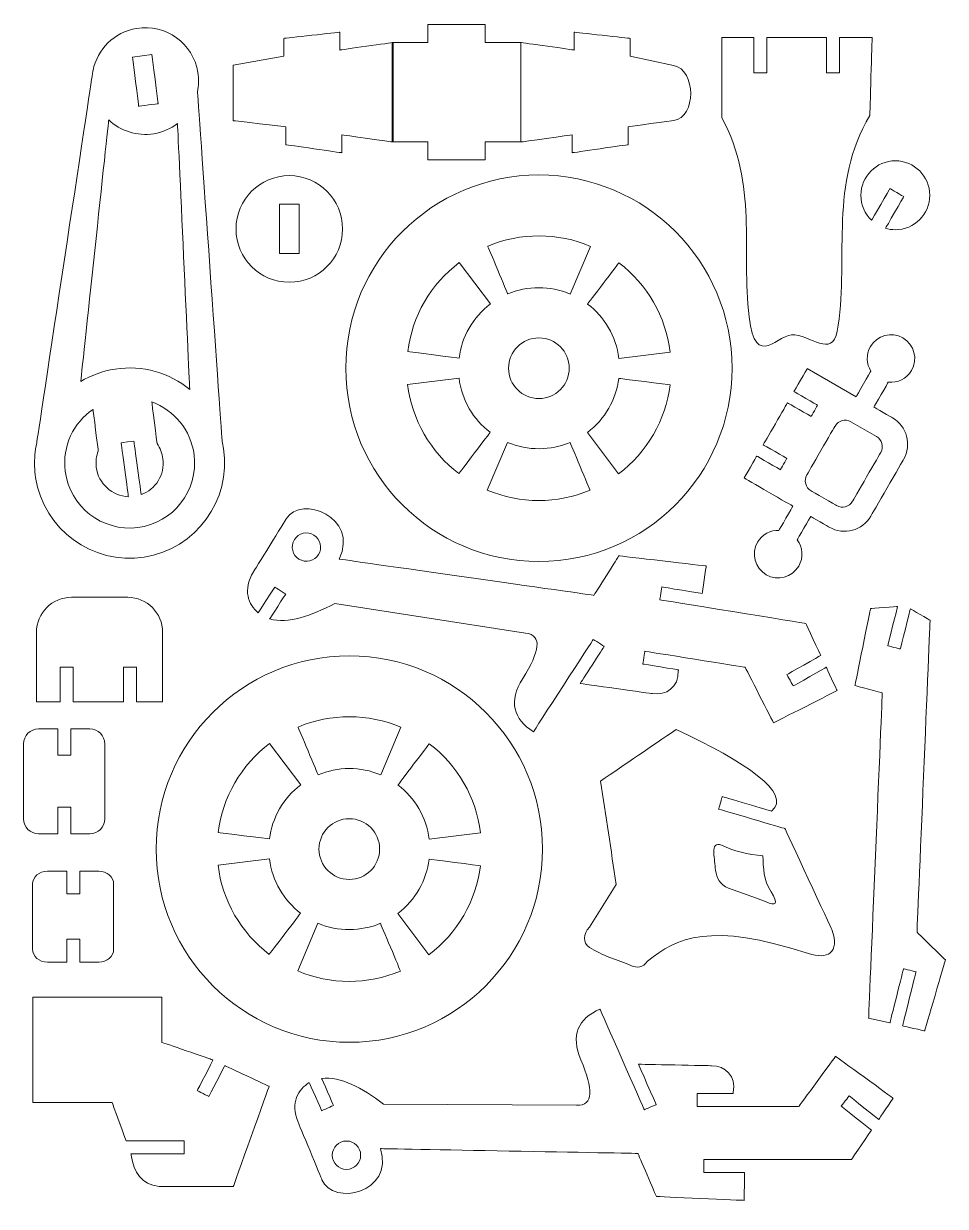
# Model space of a CAD drawing. Header units: millimetres. Extents: x -107 to 107, y -137 to 136.
import ezdxf

# ---------------------------------------------------------------- set-up
doc = ezdxf.new("R2010")
doc.units = ezdxf.units.MM
doc.header["$MEASUREMENT"] = 0
doc.layers.add('Capa 1', color=7, linetype='Continuous')

msp = doc.modelspace()

# ---------------------------------------------------------------- linework, layer by layer
at = {"layer": 'Capa 1', "color": 250, "lineweight": 9}
for points, knots in [([(-78.80099, 12.856336), (-66.790124, 14.716724), (-58.558208, 25.964484), (-60.41895, 37.975822), (-60.41895, 37.975822), (-60.504264, 38.524404), (-60.609638, 39.064726), (-60.733302, 39.596788), (-60.733302, 39.596788), (-60.733302, 39.596788), (-66.444974, 120.541248), (-66.444974, 120.541248), (-66.444974, 120.541248), (-66.15198, 121.973178), (-66.110326, 123.481336), (-66.360958, 125.009082), (-66.360958, 125.009082), (-67.463668, 131.734492), (-73.812658, 136.293894), (-80.538068, 135.190712), (-80.538068, 135.190712), (-85.743638, 134.3371), (-89.649202, 130.337372), (-90.637452, 125.455712), (-90.637452, 125.455712), (-90.637452, 125.455712), (-90.639458, 125.457364), (-90.639458, 125.457364), (-90.639458, 125.457364), (-90.639458, 125.457364), (-90.646184, 125.412406), (-90.646184, 125.412406), (-90.646184, 125.412406), (-90.718518, 125.049084), (-90.773978, 124.680216), (-90.813036, 124.308516), (-90.813036, 124.308516), (-90.813036, 124.308516), (-103.676452, 39.289516), (-103.676452, 39.289516), (-103.676452, 39.289516), (-103.875518, 38.378792), (-104.016528, 37.449188), (-104.097358, 36.506722), (-104.097358, 36.506722), (-104.097358, 36.506722), (-104.102786, 36.471322), (-104.102786, 36.471322), (-104.102786, 36.471322), (-104.102786, 36.471322), (-104.100308, 36.474272), (-104.100308, 36.474272), (-104.100308, 36.474272), (-104.245094, 34.763744), (-104.191876, 33.010028), (-103.917526, 31.238376), (-103.917526, 31.238376), (-102.057138, 19.22751), (-90.809378, 10.995594), (-78.80099, 12.856336)], [0, 0, 0, 0, 0.0625, 0.0625, 0.0625, 0.06250001, 0.125, 0.125, 0.125, 0.12500001, 0.1875, 0.1875, 0.1875, 0.18750001, 0.25, 0.25, 0.25, 0.25000001, 0.3125, 0.3125, 0.3125, 0.31250001, 0.375, 0.375, 0.375, 0.37500001, 0.4375, 0.4375, 0.4375, 0.43750001, 0.5, 0.5, 0.5, 0.50000001, 0.5625, 0.5625, 0.5625, 0.56250001, 0.625, 0.625, 0.625, 0.62500001, 0.6875, 0.6875, 0.6875, 0.68750001, 0.75, 0.75, 0.75, 0.75000001, 0.8125, 0.8125, 0.8125, 0.81250001, 0.875, 0.875, 0.875, 0.87500001, 1, 1, 1, 1]), ([(-58.204326, 126.706394), (-58.204326, 126.706394), (-46.433236, 128.73328), (-46.433236, 128.73328), (-46.433236, 128.73328), (-46.433236, 128.73328), (-46.433236, 132.881806), (-46.433236, 132.881806), (-46.433236, 132.881806), (-46.433236, 132.881806), (-33.520378, 134.333796), (-33.520378, 134.333796), (-33.520378, 134.333796), (-33.520378, 134.333796), (-33.520378, 130.18527), (-33.520378, 130.18527), (-33.520378, 130.18527), (-33.520378, 130.18527), (-21.174392, 131.932968), (-21.174392, 131.932968), (-21.174392, 131.932968), (-21.174392, 131.932968), (-21.174392, 108.909162), (-21.174392, 108.909162), (-21.174392, 108.909162), (-21.174392, 108.909162), (-33.052036, 110.568832), (-33.052036, 110.568832), (-33.052036, 110.568832), (-33.052036, 110.568832), (-33.052036, 106.420306), (-33.052036, 106.420306), (-33.052036, 106.420306), (-33.052036, 106.420306), (-45.964894, 108.286948), (-45.964894, 108.286948), (-45.964894, 108.286948), (-45.964894, 108.286948), (-45.964894, 112.435474), (-45.964894, 112.435474), (-45.964894, 112.435474), (-45.964894, 112.435474), (-58.204326, 113.837432), (-58.204326, 113.837432), (-58.204326, 113.837432), (-58.204326, 113.837432), (-58.204326, 126.706394), (-58.204326, 126.706394)], [0, 0, 0, 0, 0.0769230769, 0.0769230769, 0.0769230769, 0.0769230869, 0.1538461538, 0.1538461538, 0.1538461538, 0.1538461638, 0.2307692308, 0.2307692308, 0.2307692308, 0.2307692408, 0.3076923077, 0.3076923077, 0.3076923077, 0.3076923177, 0.3846153846, 0.3846153846, 0.3846153846, 0.3846153946, 0.4615384615, 0.4615384615, 0.4615384615, 0.4615384715, 0.5384615385, 0.5384615385, 0.5384615385, 0.5384615485, 0.6153846154, 0.6153846154, 0.6153846154, 0.6153846254, 0.6923076923, 0.6923076923, 0.6923076923, 0.6923077023, 0.7692307692, 0.7692307692, 0.7692307692, 0.7692307792, 0.8461538462, 0.8461538462, 0.8461538462, 0.8461538562, 1, 1, 1, 1]), ([(-21.382072, 131.932968), (-21.382072, 131.932968), (-13.09564, 131.932968), (-13.09564, 131.932968), (-13.09564, 131.932968), (-13.09564, 131.932968), (-13.09564, 136.08173), (-13.09564, 136.08173), (-13.09564, 136.08173), (-13.09564, 136.08173), (0.162368, 136.08173), (0.162368, 136.08173), (0.162368, 136.08173), (0.162368, 136.08173), (0.162368, 131.932968), (0.162368, 131.932968), (0.162368, 131.932968), (0.162368, 131.932968), (8.4488, 131.932968), (8.4488, 131.932968), (8.4488, 131.932968), (8.4488, 131.932968), (8.4488, 108.909162), (8.4488, 108.909162), (8.4488, 108.909162), (8.4488, 108.909162), (0.162368, 108.909162), (0.162368, 108.909162), (0.162368, 108.909162), (0.162368, 108.909162), (0.162368, 104.76099), (0.162368, 104.76099), (0.162368, 104.76099), (0.162368, 104.76099), (-13.09564, 104.76099), (-13.09564, 104.76099), (-13.09564, 104.76099), (-13.09564, 104.76099), (-13.09564, 108.909162), (-13.09564, 108.909162), (-13.09564, 108.909162), (-13.09564, 108.909162), (-21.382072, 108.909162), (-21.382072, 108.909162), (-21.382072, 108.909162), (-21.382072, 108.909162), (-21.382072, 131.932968), (-21.382072, 131.932968)], [0, 0, 0, 0, 0.0769230769, 0.0769230769, 0.0769230769, 0.0769230869, 0.1538461538, 0.1538461538, 0.1538461538, 0.1538461638, 0.2307692308, 0.2307692308, 0.2307692308, 0.2307692408, 0.3076923077, 0.3076923077, 0.3076923077, 0.3076923177, 0.3846153846, 0.3846153846, 0.3846153846, 0.3846153946, 0.4615384615, 0.4615384615, 0.4615384615, 0.4615384715, 0.5384615385, 0.5384615385, 0.5384615385, 0.5384615485, 0.6153846154, 0.6153846154, 0.6153846154, 0.6153846254, 0.6923076923, 0.6923076923, 0.6923076923, 0.6923077023, 0.7692307692, 0.7692307692, 0.7692307692, 0.7692307792, 0.8461538462, 0.8461538462, 0.8461538462, 0.8461538562, 1, 1, 1, 1]), ([(43.798296, 126.639016), (43.798296, 126.639016), (33.707762, 128.73328), (33.707762, 128.73328), (33.707762, 128.73328), (33.707762, 128.73328), (33.707762, 132.881806), (33.707762, 132.881806), (33.707762, 132.881806), (33.707762, 132.881806), (20.794314, 134.333324), (20.794314, 134.333324), (20.794314, 134.333324), (20.794314, 134.333324), (20.794314, 130.184798), (20.794314, 130.184798), (20.794314, 130.184798), (20.794314, 130.184798), (8.4488, 131.932968), (8.4488, 131.932968), (8.4488, 131.932968), (8.4488, 131.932968), (8.4488, 108.909162), (8.4488, 108.909162), (8.4488, 108.909162), (8.4488, 108.909162), (20.32609, 110.568832), (20.32609, 110.568832), (20.32609, 110.568832), (20.32609, 110.568832), (20.32609, 106.420306), (20.32609, 106.420306), (20.32609, 106.420306), (20.32609, 106.420306), (33.239066, 108.286948), (33.239066, 108.286948), (33.239066, 108.286948), (33.239066, 108.286948), (33.239066, 112.435474), (33.239066, 112.435474), (33.239066, 112.435474), (33.239066, 112.435474), (43.798296, 113.882154), (43.798296, 113.882154), (43.798296, 113.882154), (49.121276, 114.611276), (49.023808, 125.554006), (43.798296, 126.639016)], [0, 0, 0, 0, 0.0769230769, 0.0769230769, 0.0769230769, 0.0769230869, 0.1538461538, 0.1538461538, 0.1538461538, 0.1538461638, 0.2307692308, 0.2307692308, 0.2307692308, 0.2307692408, 0.3076923077, 0.3076923077, 0.3076923077, 0.3076923177, 0.3846153846, 0.3846153846, 0.3846153846, 0.3846153946, 0.4615384615, 0.4615384615, 0.4615384615, 0.4615384715, 0.5384615385, 0.5384615385, 0.5384615385, 0.5384615485, 0.6153846154, 0.6153846154, 0.6153846154, 0.6153846254, 0.6923076923, 0.6923076923, 0.6923076923, 0.6923077023, 0.7692307692, 0.7692307692, 0.7692307692, 0.7692307792, 0.8461538462, 0.8461538462, 0.8461538462, 0.8461538562, 1, 1, 1, 1]), ([(54.956612, 133.073792), (54.956612, 133.073792), (62.394624, 133.073792), (62.394624, 133.073792), (62.394624, 133.073792), (62.394624, 133.073792), (62.394624, 124.948784), (62.394624, 124.948784), (62.394624, 124.948784), (62.394624, 124.948784), (65.39855, 124.948784), (65.39855, 124.948784), (65.39855, 124.948784), (65.39855, 124.948784), (65.39855, 133.073792), (65.39855, 133.073792), (65.39855, 133.073792), (65.39855, 133.073792), (79.22638, 133.073792), (79.22638, 133.073792), (79.22638, 133.073792), (79.22638, 133.073792), (79.22638, 124.948784), (79.22638, 124.948784), (79.22638, 124.948784), (79.22638, 124.948784), (82.230306, 124.948784), (82.230306, 124.948784), (82.230306, 124.948784), (82.230306, 124.948784), (82.230306, 133.073792), (82.230306, 133.073792), (82.230306, 133.073792), (82.230306, 133.073792), (89.759886, 133.073792), (89.759886, 133.073792), (89.759886, 133.073792), (89.759886, 133.073792), (89.24163, 115.02758), (89.24163, 115.02758), (89.24163, 115.02758), (79.746406, 99.160002), (84.339084, 82.669856), (81.887634, 66.490758), (81.887634, 66.490758), (81.109778, 58.638566), (76.499754, 63.586896), (71.82955, 64.30705), (71.82955, 64.30705), (68.09308, 64.883126), (62.783906, 55.771166), (61.274804, 68.461476), (61.274804, 68.461476), (59.42539, 84.009156), (63.381222, 98.952558), (54.956612, 114.509206), (54.956612, 114.509206), (54.956612, 114.509206), (54.956612, 133.073792), (54.956612, 133.073792)], [0, 0, 0, 0, 0.0625, 0.0625, 0.0625, 0.06250001, 0.125, 0.125, 0.125, 0.12500001, 0.1875, 0.1875, 0.1875, 0.18750001, 0.25, 0.25, 0.25, 0.25000001, 0.3125, 0.3125, 0.3125, 0.31250001, 0.375, 0.375, 0.375, 0.37500001, 0.4375, 0.4375, 0.4375, 0.43750001, 0.5, 0.5, 0.5, 0.50000001, 0.5625, 0.5625, 0.5625, 0.56250001, 0.625, 0.625, 0.625, 0.62500001, 0.6875, 0.6875, 0.6875, 0.68750001, 0.75, 0.75, 0.75, 0.75000001, 0.8125, 0.8125, 0.8125, 0.81250001, 0.875, 0.875, 0.875, 0.87500001, 1, 1, 1, 1]), ([(-81.503426, 128.55628), (-81.503426, 128.55628), (-76.986032, 129.125276), (-76.986032, 129.125276), (-76.986032, 129.125276), (-76.986032, 129.125276), (-75.555636, 117.772142), (-75.555636, 117.772142), (-75.555636, 117.772142), (-75.555636, 117.772142), (-80.073148, 117.202674), (-80.073148, 117.202674), (-80.073148, 117.202674), (-80.073148, 117.202674), (-81.503426, 128.55628), (-81.503426, 128.55628)], [0, 0, 0, 0, 0.2, 0.2, 0.2, 0.20000001, 0.4, 0.4, 0.4, 0.40000001, 0.6, 0.6, 0.6, 0.60000001, 1, 1, 1, 1]), ([(-68.24412, 51.646004), (-72.911492, 55.456932), (-79.115696, 57.34977), (-85.538436, 56.354912), (-85.538436, 56.354912), (-88.43274, 55.906512), (-91.105676, 54.911182), (-93.47311, 53.492586), (-93.47311, 53.492586), (-93.47311, 53.492586), (-87.005412, 114.032014), (-87.005412, 114.032014), (-87.005412, 114.032014), (-84.302504, 111.486754), (-80.488154, 110.184978), (-76.542234, 110.831854), (-76.542234, 110.831854), (-74.48337, 111.169924), (-72.627584, 111.999582), (-71.075294, 113.18088), (-71.075294, 113.18088), (-71.075294, 113.18088), (-68.24412, 51.646004), (-68.24412, 51.646004)], [0, 0, 0, 0, 0.1428571429, 0.1428571429, 0.1428571429, 0.1428571529, 0.2857142857, 0.2857142857, 0.2857142857, 0.2857142957, 0.4285714286, 0.4285714286, 0.4285714286, 0.4285714386, 0.5714285714, 0.5714285714, 0.5714285714, 0.5714285814, 0.7142857143, 0.7142857143, 0.7142857143, 0.7142857243, 1, 1, 1, 1]), ([(95.143636, 88.606554), (99.547868, 88.606554), (103.116542, 92.175582), (103.116542, 96.579814), (103.116542, 96.579814), (103.116542, 100.984046), (99.547868, 104.553192), (95.143636, 104.553192), (95.143636, 104.553192), (90.73905, 104.55331), (87.170258, 100.983928), (87.170258, 96.579814), (87.170258, 96.579814), (87.170258, 94.308786), (88.119332, 92.259244), (89.642948, 90.807254), (89.642948, 90.807254), (89.642948, 90.807254), (93.87195, 98.132104), (93.87195, 98.132104), (93.87195, 98.132104), (93.87195, 98.132104), (97.099014, 96.269356), (97.099014, 96.269356), (97.099014, 96.269356), (97.099014, 96.269356), (92.86541, 88.936482), (92.86541, 88.936482), (92.86541, 88.936482), (93.587216, 88.72184), (94.351856, 88.606436), (95.143636, 88.606554)], [0, 0, 0, 0, 0.1111111111, 0.1111111111, 0.1111111111, 0.1111111211, 0.2222222222, 0.2222222222, 0.2222222222, 0.2222222322, 0.3333333333, 0.3333333333, 0.3333333333, 0.3333333433, 0.4444444444, 0.4444444444, 0.4444444444, 0.4444444544, 0.5555555556, 0.5555555556, 0.5555555556, 0.5555555656, 0.6666666667, 0.6666666667, 0.6666666667, 0.6666666767, 0.7777777778, 0.7777777778, 0.7777777778, 0.7777777878, 1, 1, 1, 1]), ([(12.609598, 101.2735), (-12.086268, 101.2735), (-32.105794, 81.253738), (-32.105794, 56.55799), (-32.105794, 56.55799), (-32.105794, 31.86236), (-12.086268, 11.842716), (12.60948, 11.842716), (12.60948, 11.842716), (37.305228, 11.842716), (57.324754, 31.86236), (57.324754, 56.55799), (57.324754, 56.55799), (57.324754, 81.253856), (37.30511, 101.273264), (12.609598, 101.2735)], [0, 0, 0, 0, 0.2, 0.2, 0.2, 0.20000001, 0.4, 0.4, 0.4, 0.40000001, 0.6, 0.6, 0.6, 0.60000001, 1, 1, 1, 1]), ([(-45.187392, 76.44571), (-38.371712, 76.44571), (-32.846008, 81.971296), (-32.846008, 88.787094), (-32.846008, 88.787094), (-32.846008, 95.603246), (-38.371712, 101.128478), (-45.187392, 101.128478), (-45.187392, 101.128478), (-52.003072, 101.128596), (-57.528776, 95.603246), (-57.528776, 88.787094), (-57.528776, 88.787094), (-57.528776, 81.971532), (-52.003072, 76.44571), (-45.187392, 76.44571)], [0, 0, 0, 0, 0.2, 0.2, 0.2, 0.20000001, 0.4, 0.4, 0.4, 0.40000001, 0.6, 0.6, 0.6, 0.60000001, 1, 1, 1, 1]), ([(-47.463494, 94.509032), (-47.463494, 94.509032), (-42.910346, 94.509032), (-42.910346, 94.509032), (-42.910346, 94.509032), (-42.910346, 94.509032), (-42.910346, 83.065746), (-42.910346, 83.065746), (-42.910346, 83.065746), (-42.910346, 83.065746), (-47.463494, 83.065746), (-47.463494, 83.065746), (-47.463494, 83.065746), (-47.463494, 83.065746), (-47.463494, 94.509032), (-47.463494, 94.509032)], [0, 0, 0, 0, 0.2, 0.2, 0.2, 0.20000001, 0.4, 0.4, 0.4, 0.40000001, 0.6, 0.6, 0.6, 0.60000001, 1, 1, 1, 1]), ([(19.88359, 73.717078), (19.88359, 73.717078), (24.562998, 84.755152), (24.562998, 84.755152), (24.562998, 84.755152), (16.95955, 87.97903), (8.365964, 87.992364), (0.753076, 84.797396), (0.753076, 84.797396), (0.753076, 84.797396), (5.395432, 73.73997), (5.395432, 73.73997), (5.395432, 73.73997), (9.919552, 75.634814), (15.142468, 75.733462), (19.88359, 73.717078)], [0, 0, 0, 0, 0.2, 0.2, 0.2, 0.20000001, 0.4, 0.4, 0.4, 0.40000001, 0.6, 0.6, 0.6, 0.60000001, 1, 1, 1, 1]), ([(1.386264, 71.437082), (1.386264, 71.437082), (-5.833684, 81.008652), (-5.833684, 81.008652), (-5.833684, 81.008652), (-12.42717, 76.036132), (-16.735586, 68.60048), (-17.775048, 60.409864), (-17.775048, 60.409864), (-17.775048, 60.409864), (-5.877816, 58.901706), (-5.877816, 58.901706), (-5.877816, 58.901706), (-5.25631, 63.766728), (-2.730402, 68.339464), (1.386264, 71.437082)], [0, 0, 0, 0, 0.2, 0.2, 0.2, 0.20000001, 0.4, 0.4, 0.4, 0.40000001, 0.6, 0.6, 0.6, 0.60000001, 1, 1, 1, 1]), ([(31.106806, 58.837986), (31.106806, 58.837986), (43.00569, 60.304608), (43.00569, 60.304608), (43.00569, 60.304608), (41.996318, 68.501006), (37.71103, 75.949874), (31.137604, 80.94564), (31.137604, 80.94564), (31.137604, 80.94564), (23.882728, 71.396844), (23.882728, 71.396844), (23.882728, 71.396844), (27.785814, 68.425722), (30.482822, 63.95187), (31.106806, 58.837986)], [0, 0, 0, 0, 0.2, 0.2, 0.2, 0.20000001, 0.4, 0.4, 0.4, 0.40000001, 0.6, 0.6, 0.6, 0.60000001, 1, 1, 1, 1]), ([(12.609598, 63.579344), (8.731882, 63.579344), (5.588126, 60.435588), (5.588126, 56.55799), (5.588126, 56.55799), (5.588126, 52.68051), (8.731882, 49.536636), (12.60948, 49.536636), (12.60948, 49.536636), (16.487196, 49.536636), (19.630834, 52.680392), (19.630834, 56.55799), (19.630834, 56.55799), (19.630834, 60.435588), (16.487078, 63.579344), (12.609598, 63.579344)], [0, 0, 0, 0, 0.2, 0.2, 0.2, 0.20000001, 0.4, 0.4, 0.4, 0.40000001, 0.6, 0.6, 0.6, 0.60000001, 1, 1, 1, 1]), ([(74.741554, 56.476806), (74.741554, 56.476806), (86.044184, 49.951288), (86.044184, 49.951288), (86.044184, 49.951288), (86.044184, 49.951288), (89.470668, 55.885744), (89.470668, 55.885744), (89.470668, 55.885744), (88.432032, 57.555444), (88.32418, 59.729594), (89.375678, 61.550806), (89.375678, 61.550806), (90.895636, 64.18256), (94.263238, 65.085024), (96.89452, 63.565656), (96.89452, 63.565656), (99.5271, 62.045816), (100.428738, 58.678568), (98.909252, 56.046342), (98.909252, 56.046342), (97.776216, 54.08412), (95.61481, 53.083362), (93.497654, 53.331398), (93.497654, 53.331398), (93.497654, 53.331398), (90.170762, 47.568986), (90.170762, 47.568986), (90.170762, 47.568986), (90.170762, 47.568986), (94.46844, 45.087446), (94.46844, 45.087446), (94.46844, 45.087446), (97.827782, 43.148116), (98.989256, 38.812442), (97.049808, 35.453572), (97.049808, 35.453572), (97.049808, 35.453572), (89.478928, 22.34035), (89.478928, 22.34035), (89.478928, 22.34035), (87.539598, 18.98148), (83.203924, 17.819652), (79.845054, 19.758982), (79.845054, 19.758982), (79.845054, 19.758982), (75.547376, 22.240522), (75.547376, 22.240522), (75.547376, 22.240522), (75.547376, 22.240522), (72.419904, 16.823496), (72.419904, 16.823496), (72.419904, 16.823496), (73.69336, 15.114148), (73.907176, 12.741876), (72.77414, 10.779536), (72.77414, 10.779536), (71.254772, 8.147428), (67.887406, 7.244846), (65.255298, 8.764686), (65.255298, 8.764686), (62.623662, 10.284172), (61.72108, 13.65142), (63.240566, 16.283528), (63.240566, 16.283528), (64.292536, 18.104858), (66.228916, 19.098772), (68.194206, 19.033872), (68.194206, 19.033872), (68.194206, 19.033872), (71.420798, 24.622942), (71.420798, 24.622942), (71.420798, 24.622942), (71.420798, 24.622942), (60.11805, 31.14846), (60.11805, 31.14846), (60.11805, 31.14846), (60.11805, 31.14846), (63.052474, 36.231192), (63.052474, 36.231192), (63.052474, 36.231192), (63.052474, 36.231192), (68.522364, 33.073276), (68.522364, 33.073276), (68.522364, 33.073276), (68.522364, 33.073276), (70.024622, 35.67494), (70.024622, 35.67494), (70.024622, 35.67494), (70.024622, 35.67494), (64.554732, 38.833446), (64.554732, 38.833446), (64.554732, 38.833446), (64.554732, 38.833446), (70.169172, 48.557236), (70.169172, 48.557236), (70.169172, 48.557236), (70.169172, 48.557236), (75.639062, 45.39932), (75.639062, 45.39932), (75.639062, 45.39932), (75.639062, 45.39932), (77.14132, 48.001456), (77.14132, 48.001456), (77.14132, 48.001456), (77.14132, 48.001456), (71.67143, 51.159254), (71.67143, 51.159254), (71.67143, 51.159254), (71.67143, 51.159254), (74.741554, 56.476806), (74.741554, 56.476806)], [0, 0, 0, 0, 0.0344827586, 0.0344827586, 0.0344827586, 0.0344827686, 0.0689655172, 0.0689655172, 0.0689655172, 0.0689655272, 0.1034482759, 0.1034482759, 0.1034482759, 0.1034482859, 0.1379310345, 0.1379310345, 0.1379310345, 0.1379310445, 0.1724137931, 0.1724137931, 0.1724137931, 0.1724138031, 0.2068965517, 0.2068965517, 0.2068965517, 0.2068965617, 0.2413793103, 0.2413793103, 0.2413793103, 0.2413793203, 0.275862069, 0.275862069, 0.275862069, 0.275862079, 0.3103448276, 0.3103448276, 0.3103448276, 0.3103448376, 0.3448275862, 0.3448275862, 0.3448275862, 0.3448275962, 0.3793103448, 0.3793103448, 0.3793103448, 0.3793103548, 0.4137931034, 0.4137931034, 0.4137931034, 0.4137931134, 0.4482758621, 0.4482758621, 0.4482758621, 0.4482758721, 0.4827586207, 0.4827586207, 0.4827586207, 0.4827586307, 0.5172413793, 0.5172413793, 0.5172413793, 0.5172413893, 0.5517241379, 0.5517241379, 0.5517241379, 0.5517241479, 0.5862068966, 0.5862068966, 0.5862068966, 0.5862069066, 0.6206896552, 0.6206896552, 0.6206896552, 0.6206896652, 0.6551724138, 0.6551724138, 0.6551724138, 0.6551724238, 0.6896551724, 0.6896551724, 0.6896551724, 0.6896551824, 0.724137931, 0.724137931, 0.724137931, 0.724137941, 0.7586206897, 0.7586206897, 0.7586206897, 0.7586206997, 0.7931034483, 0.7931034483, 0.7931034483, 0.7931034583, 0.8275862069, 0.8275862069, 0.8275862069, 0.8275862169, 0.8620689655, 0.8620689655, 0.8620689655, 0.8620689755, 0.8965517241, 0.8965517241, 0.8965517241, 0.8965517341, 0.9310344828, 0.9310344828, 0.9310344828, 0.9310344928, 1, 1, 1, 1]), ([(-5.887846, 54.278112), (-5.887846, 54.278112), (-17.78673, 52.811608), (-17.78673, 52.811608), (-17.78673, 52.811608), (-16.77724, 44.615092), (-12.49207, 37.166106), (-5.918644, 32.17034), (-5.918644, 32.17034), (-5.918644, 32.17034), (1.33635, 41.719372), (1.33635, 41.719372), (1.33635, 41.719372), (-2.566736, 44.690376), (-5.263862, 49.16411), (-5.887846, 54.278112)], [0, 0, 0, 0, 0.2, 0.2, 0.2, 0.20000001, 0.4, 0.4, 0.4, 0.40000001, 0.6, 0.6, 0.6, 0.60000001, 1, 1, 1, 1]), ([(23.832814, 41.679016), (23.832814, 41.679016), (31.052762, 32.107564), (31.052762, 32.107564), (31.052762, 32.107564), (37.64613, 37.079966), (41.954546, 44.5155), (42.994008, 52.706116), (42.994008, 52.706116), (42.994008, 52.706116), (31.096894, 54.214392), (31.096894, 54.214392), (31.096894, 54.214392), (30.47527, 49.348898), (27.949716, 44.776516), (23.832814, 41.679016)], [0, 0, 0, 0, 0.2, 0.2, 0.2, 0.20000001, 0.4, 0.4, 0.4, 0.40000001, 0.6, 0.6, 0.6, 0.60000001, 1, 1, 1, 1]), ([(-80.281182, 19.682518), (-72.039354, 20.719384), (-66.198118, 28.242356), (-67.235102, 36.484656), (-67.235102, 36.484656), (-67.963162, 42.272202), (-71.893624, 46.875736), (-77.024264, 48.743676), (-77.024264, 48.743676), (-77.024264, 48.743676), (-75.81205, 39.108504), (-75.81205, 39.108504), (-75.81205, 39.108504), (-75.092368, 38.09571), (-74.603612, 36.895886), (-74.43794, 35.57759), (-74.43794, 35.57759), (-73.976678, 31.911566), (-76.14717, 28.52001), (-79.474534, 27.300362), (-79.474534, 27.300362), (-79.474534, 27.300362), (-81.160872, 39.6834), (-81.160872, 39.6834), (-81.160872, 39.6834), (-81.160872, 39.6834), (-84.140962, 39.308278), (-84.140962, 39.308278), (-84.140962, 39.308278), (-84.140962, 39.308278), (-82.442588, 26.828716), (-82.442588, 26.828716), (-82.442588, 26.828716), (-86.188262, 26.961938), (-89.393968, 29.794646), (-89.877296, 33.634838), (-89.877296, 33.634838), (-90.04344, 34.953724), (-89.868092, 36.2378), (-89.421462, 37.397504), (-89.421462, 37.397504), (-89.421462, 37.397504), (-90.633676, 47.031614), (-90.633676, 47.031614), (-90.633676, 47.031614), (-95.140686, 43.95146), (-97.808666, 38.517324), (-97.080606, 32.728952), (-97.080606, 32.728952), (-96.04315, 24.487124), (-88.52065, 18.645888), (-80.281182, 19.682518)], [0, 0, 0, 0, 0.0714285714, 0.0714285714, 0.0714285714, 0.0714285814, 0.1428571429, 0.1428571429, 0.1428571429, 0.1428571529, 0.2142857143, 0.2142857143, 0.2142857143, 0.2142857243, 0.2857142857, 0.2857142857, 0.2857142857, 0.2857142957, 0.3571428571, 0.3571428571, 0.3571428571, 0.3571428671, 0.4285714286, 0.4285714286, 0.4285714286, 0.4285714386, 0.5, 0.5, 0.5, 0.50000001, 0.5714285714, 0.5714285714, 0.5714285714, 0.5714285814, 0.6428571429, 0.6428571429, 0.6428571429, 0.6428571529, 0.7142857143, 0.7142857143, 0.7142857143, 0.7142857243, 0.7857142857, 0.7857142857, 0.7857142857, 0.7857142957, 0.8571428571, 0.8571428571, 0.8571428571, 0.8571428671, 1, 1, 1, 1]), ([(84.861588, 44.167164), (84.861588, 44.167164), (90.776102, 40.75248), (90.776102, 40.75248), (90.776102, 40.75248), (92.060768, 40.010614), (92.504802, 38.353304), (91.763054, 37.068638), (91.763054, 37.068638), (91.763054, 37.068638), (85.22963, 25.75232), (85.22963, 25.75232), (85.22963, 25.75232), (84.487764, 24.467536), (82.830572, 24.023384), (81.545906, 24.765132), (81.545906, 24.765132), (81.545906, 24.765132), (75.63151, 28.180052), (75.63151, 28.180052), (75.63151, 28.180052), (74.346844, 28.9218), (73.902692, 30.578874), (74.64444, 31.863186), (74.64444, 31.863186), (74.64444, 31.863186), (81.178336, 43.180212), (81.178336, 43.180212), (81.178336, 43.180212), (81.919848, 44.46476), (83.576922, 44.908912), (84.861588, 44.167164)], [0, 0, 0, 0, 0.1111111111, 0.1111111111, 0.1111111111, 0.1111111211, 0.2222222222, 0.2222222222, 0.2222222222, 0.2222222322, 0.3333333333, 0.3333333333, 0.3333333333, 0.3333333433, 0.4444444444, 0.4444444444, 0.4444444444, 0.4444444544, 0.5555555556, 0.5555555556, 0.5555555556, 0.5555555656, 0.6666666667, 0.6666666667, 0.6666666667, 0.6666666767, 0.7777777778, 0.7777777778, 0.7777777778, 0.7777777878, 1, 1, 1, 1]), ([(5.335488, 39.399138), (5.335488, 39.399138), (0.65608, 28.361064), (0.65608, 28.361064), (0.65608, 28.361064), (8.25941, 25.137068), (16.852996, 25.123616), (24.465884, 28.318584), (24.465884, 28.318584), (24.465884, 28.318584), (19.823646, 39.376128), (19.823646, 39.376128), (19.823646, 39.376128), (15.299526, 37.481284), (10.076374, 37.382518), (5.335488, 39.399138)], [0, 0, 0, 0, 0.2, 0.2, 0.2, 0.20000001, 0.4, 0.4, 0.4, 0.40000001, 0.6, 0.6, 0.6, 0.60000001, 1, 1, 1, 1]), ([(-34.610934, 2.111374), (-34.610934, 2.111374), (9.51788, -4.72885), (9.51788, -4.72885), (9.51788, -4.72885), (13.543568, -5.250882), (12.742702, -9.058152), (8.855074, -15.251146), (8.855074, -15.251146), (5.53656, -20.537074), (6.687532, -24.614918), (11.340272, -27.56303), (11.340272, -27.56303), (11.340272, -27.56303), (25.199018, -6.20503), (25.199018, -6.20503), (25.199018, -6.20503), (25.199018, -6.20503), (27.718672, -7.840156), (27.718672, -7.840156), (27.718672, -7.840156), (27.718672, -7.840156), (22.159338, -16.4079), (22.159338, -16.4079), (22.159338, -16.4079), (22.159338, -16.4079), (38.89339, -18.756926), (38.89339, -18.756926), (38.89339, -18.756926), (42.019918, -19.19624), (45.005908, -17.405), (44.86478, -13.432058), (44.86478, -13.432058), (44.86478, -13.432058), (44.927674, -13.247152), (44.927674, -13.247152), (44.927674, -13.247152), (44.927674, -13.247152), (36.654104, -11.910448), (36.654104, -11.910448), (36.654104, -11.910448), (36.654104, -11.910448), (37.133302, -8.944046), (37.133302, -8.944046), (37.133302, -8.944046), (37.133302, -8.944046), (60.34874, -12.6319), (60.34874, -12.6319), (60.34874, -12.6319), (60.34874, -12.6319), (66.946238, -25.500626), (66.946238, -25.500626), (66.946238, -25.500626), (66.946238, -25.500626), (81.658714, -18.036772), (81.658714, -18.036772), (81.658714, -18.036772), (81.658714, -18.036772), (79.131626, -12.636148), (79.131626, -12.636148), (79.131626, -12.636148), (79.131626, -12.636148), (71.519564, -16.965804), (71.519564, -16.965804), (71.519564, -16.965804), (71.519564, -16.965804), (70.035478, -14.354818), (70.035478, -14.354818), (70.035478, -14.354818), (70.035478, -14.354818), (77.854394, -9.906926), (77.854394, -9.906926), (77.854394, -9.906926), (77.854394, -9.906926), (74.384722, -2.493458), (74.384722, -2.493458), (74.384722, -2.493458), (74.384722, -2.493458), (40.596248, 2.966048), (40.596248, 2.966048), (40.596248, 2.966048), (40.596248, 2.966048), (41.0758, 5.93245), (41.0758, 5.93245), (41.0758, 5.93245), (41.0758, 5.93245), (50.41845, 4.42264), (50.41845, 4.42264), (50.41845, 4.42264), (50.41845, 4.42264), (51.354544, 10.79582), (51.354544, 10.79582), (51.354544, 10.79582), (51.354544, 10.79582), (31.140082, 13.145672), (31.140082, 13.145672), (31.140082, 13.145672), (31.140082, 13.145672), (25.33637, 3.995834), (25.33637, 3.995834), (25.33637, 3.995834), (25.33637, 3.995834), (-33.646874, 12.405104), (-33.646874, 12.405104), (-33.646874, 12.405104), (-28.942096, 22.1073), (-42.397046, 27.348152), (-45.911676, 21.665154), (-45.911676, 21.665154), (-45.911676, 21.665154), (-53.488338, 9.41581), (-53.488338, 9.41581), (-53.488338, 9.41581), (-56.070532, 5.239672), (-54.619368, 1.831242), (-52.399788, -0.039176), (-52.399788, -0.039176), (-52.399788, -0.039176), (-48.53635, 5.914868), (-48.53635, 5.914868), (-48.53635, 5.914868), (-48.53635, 5.914868), (-46.016932, 4.27927), (-46.016932, 4.27927), (-46.016932, 4.27927), (-46.016932, 4.27927), (-49.73936, -1.456946), (-49.73936, -1.456946), (-49.73936, -1.456946), (-49.73936, -1.456946), (-49.73936, -1.457418), (-49.73936, -1.457418), (-49.73936, -1.457418), (-45.42174, -2.703262), (-40.150798, -0.744344), (-34.610934, 2.111374)], [0, 0, 0, 0, 0.0285714286, 0.0285714286, 0.0285714286, 0.0285714386, 0.0571428571, 0.0571428571, 0.0571428571, 0.0571428671, 0.0857142857, 0.0857142857, 0.0857142857, 0.0857142957, 0.1142857143, 0.1142857143, 0.1142857143, 0.1142857243, 0.1428571429, 0.1428571429, 0.1428571429, 0.1428571529, 0.1714285714, 0.1714285714, 0.1714285714, 0.1714285814, 0.2, 0.2, 0.2, 0.20000001, 0.2285714286, 0.2285714286, 0.2285714286, 0.2285714386, 0.2571428571, 0.2571428571, 0.2571428571, 0.2571428671, 0.2857142857, 0.2857142857, 0.2857142857, 0.2857142957, 0.3142857143, 0.3142857143, 0.3142857143, 0.3142857243, 0.3428571429, 0.3428571429, 0.3428571429, 0.3428571529, 0.3714285714, 0.3714285714, 0.3714285714, 0.3714285814, 0.4, 0.4, 0.4, 0.40000001, 0.4285714286, 0.4285714286, 0.4285714286, 0.4285714386, 0.4571428571, 0.4571428571, 0.4571428571, 0.4571428671, 0.4857142857, 0.4857142857, 0.4857142857, 0.4857142957, 0.5142857143, 0.5142857143, 0.5142857143, 0.5142857243, 0.5428571429, 0.5428571429, 0.5428571429, 0.5428571529, 0.5714285714, 0.5714285714, 0.5714285714, 0.5714285814, 0.6, 0.6, 0.6, 0.60000001, 0.6285714286, 0.6285714286, 0.6285714286, 0.6285714386, 0.6571428571, 0.6571428571, 0.6571428571, 0.6571428671, 0.6857142857, 0.6857142857, 0.6857142857, 0.6857142957, 0.7142857143, 0.7142857143, 0.7142857143, 0.7142857243, 0.7428571429, 0.7428571429, 0.7428571429, 0.7428571529, 0.7714285714, 0.7714285714, 0.7714285714, 0.7714285814, 0.8, 0.8, 0.8, 0.80000001, 0.8285714286, 0.8285714286, 0.8285714286, 0.8285714386, 0.8571428571, 0.8571428571, 0.8571428571, 0.8571428671, 0.8857142857, 0.8857142857, 0.8857142857, 0.8857142957, 0.9142857143, 0.9142857143, 0.9142857143, 0.9142857243, 0.9428571429, 0.9428571429, 0.9428571429, 0.9428571529, 1, 1, 1, 1]), ([(-40.692418, 18.397852), (-38.905662, 18.10946), (-37.691442, 16.426308), (-37.979952, 14.640024), (-37.979952, 14.640024), (-38.268816, 12.853386), (-39.951378, 11.638694), (-41.738134, 11.927558), (-41.738134, 11.927558), (-43.5243, 12.216186), (-44.738992, 13.89863), (-44.450128, 15.685386), (-44.450128, 15.685386), (-44.161618, 17.472024), (-42.479056, 18.686716), (-40.692418, 18.397852)], [0, 0, 0, 0, 0.2, 0.2, 0.2, 0.20000001, 0.4, 0.4, 0.4, 0.40000001, 0.6, 0.6, 0.6, 0.60000001, 1, 1, 1, 1]), ([(-74.518298, -20.625692), (-74.518298, -20.625692), (-74.518298, -4.55067), (-74.518298, -4.55067), (-74.518298, -4.55067), (-74.518298, -0.10148), (-78.15907, 3.538702), (-82.607788, 3.538702), (-82.607788, 3.538702), (-82.607788, 3.538702), (-95.638174, 3.53882), (-95.638174, 3.53882), (-95.638174, 3.53882), (-100.086892, 3.53882), (-103.728136, -0.102424), (-103.728136, -4.550788), (-103.728136, -4.550788), (-103.728136, -4.550788), (-103.728136, -20.625692), (-103.728136, -20.625692), (-103.728136, -20.625692), (-103.728136, -20.625692), (-98.207034, -20.625692), (-98.207034, -20.625692), (-98.207034, -20.625692), (-98.207034, -20.625692), (-98.207034, -12.596854), (-98.207034, -12.596854), (-98.207034, -12.596854), (-98.207034, -12.596854), (-95.203108, -12.596854), (-95.203108, -12.596854), (-95.203108, -12.596854), (-95.203108, -12.596854), (-95.203108, -20.625692), (-95.203108, -20.625692), (-95.203108, -20.625692), (-95.203108, -20.625692), (-83.602764, -20.625692), (-83.602764, -20.625692), (-83.602764, -20.625692), (-83.602764, -20.625692), (-83.602764, -12.596854), (-83.602764, -12.596854), (-83.602764, -12.596854), (-83.602764, -12.596854), (-80.598838, -12.596854), (-80.598838, -12.596854), (-80.598838, -12.596854), (-80.598838, -12.596854), (-80.598838, -20.625692), (-80.598838, -20.625692), (-80.598838, -20.625692), (-80.598838, -20.625692), (-74.518298, -20.625692), (-74.518298, -20.625692)], [0, 0, 0, 0, 0.0666666667, 0.0666666667, 0.0666666667, 0.0666666767, 0.1333333333, 0.1333333333, 0.1333333333, 0.1333333433, 0.2, 0.2, 0.2, 0.20000001, 0.2666666667, 0.2666666667, 0.2666666667, 0.2666666767, 0.3333333333, 0.3333333333, 0.3333333333, 0.3333333433, 0.4, 0.4, 0.4, 0.40000001, 0.4666666667, 0.4666666667, 0.4666666667, 0.4666666767, 0.5333333333, 0.5333333333, 0.5333333333, 0.5333333433, 0.6, 0.6, 0.6, 0.60000001, 0.6666666667, 0.6666666667, 0.6666666667, 0.6666666767, 0.7333333333, 0.7333333333, 0.7333333333, 0.7333333433, 0.8, 0.8, 0.8, 0.80000001, 0.8666666667, 0.8666666667, 0.8666666667, 0.8666666767, 1, 1, 1, 1]), ([(88.960318, -93.842686), (88.960318, -93.842686), (93.87195, -94.962152), (93.87195, -94.962152), (93.87195, -94.962152), (93.87195, -94.962152), (97.03612, -82.402232), (97.03612, -82.402232), (97.03612, -82.402232), (97.03612, -82.402232), (99.949186, -83.1369), (99.949186, -83.1369), (99.949186, -83.1369), (99.949186, -83.1369), (96.801772, -95.629442), (96.801772, -95.629442), (96.801772, -95.629442), (96.801772, -95.629442), (101.942324, -96.800828), (101.942324, -96.800828), (101.942324, -96.800828), (101.942324, -96.800828), (106.722032, -80.368266), (106.722032, -80.368266), (106.722032, -80.368266), (106.722032, -80.368266), (100.155686, -73.948476), (100.155686, -73.948476), (100.155686, -73.948476), (100.155686, -73.948476), (103.193242, -1.747462), (103.193242, -1.747462), (103.193242, -1.747462), (103.193242, -1.747462), (98.630772, 0.88795), (98.630772, 0.88795), (98.630772, 0.88795), (98.630772, 0.88795), (96.28505, -8.421306), (96.28505, -8.421306), (96.28505, -8.421306), (96.28505, -8.421306), (93.37281, -7.688172), (93.37281, -7.688172), (93.37281, -7.688172), (93.37281, -7.688172), (95.662836, 1.401958), (95.662836, 1.401958), (95.662836, 1.401958), (95.662836, 1.401958), (89.401874, 0.963352), (89.401874, 0.963352), (89.401874, 0.963352), (89.401874, 0.963352), (85.77656, -16.88285), (85.77656, -16.88285), (85.77656, -16.88285), (85.77656, -16.88285), (92.126494, -18.594676), (92.126494, -18.594676), (92.126494, -18.594676), (92.126494, -18.594676), (88.960318, -93.842686), (88.960318, -93.842686)], [0, 0, 0, 0, 0.0588235294, 0.0588235294, 0.0588235294, 0.0588235394, 0.1176470588, 0.1176470588, 0.1176470588, 0.1176470688, 0.1764705882, 0.1764705882, 0.1764705882, 0.1764705982, 0.2352941176, 0.2352941176, 0.2352941176, 0.2352941276, 0.2941176471, 0.2941176471, 0.2941176471, 0.2941176571, 0.3529411765, 0.3529411765, 0.3529411765, 0.3529411865, 0.4117647059, 0.4117647059, 0.4117647059, 0.4117647159, 0.4705882353, 0.4705882353, 0.4705882353, 0.4705882453, 0.5294117647, 0.5294117647, 0.5294117647, 0.5294117747, 0.5882352941, 0.5882352941, 0.5882352941, 0.5882353041, 0.6470588235, 0.6470588235, 0.6470588235, 0.6470588335, 0.7058823529, 0.7058823529, 0.7058823529, 0.7058823629, 0.7647058824, 0.7647058824, 0.7647058824, 0.7647058924, 0.8235294118, 0.8235294118, 0.8235294118, 0.8235294218, 0.8823529412, 0.8823529412, 0.8823529412, 0.8823529512, 1, 1, 1, 1]), ([(-31.294072, -10.000618), (-55.989702, -10.000618), (-76.009346, -30.020262), (-76.009346, -54.71601), (-76.009346, -54.71601), (-76.009346, -79.41164), (-55.98982, -99.431284), (-31.294072, -99.431284), (-31.294072, -99.431284), (-6.598442, -99.431284), (13.421202, -79.41164), (13.421202, -54.71601), (13.421202, -54.71601), (13.421202, -30.020262), (-6.598442, -10.000618), (-31.294072, -10.000618)], [0, 0, 0, 0, 0.2, 0.2, 0.2, 0.20000001, 0.4, 0.4, 0.4, 0.40000001, 0.6, 0.6, 0.6, 0.60000001, 1, 1, 1, 1]), ([(-24.02008, -37.557394), (-24.02008, -37.557394), (-19.340672, -26.51932), (-19.340672, -26.51932), (-19.340672, -26.51932), (-26.944002, -23.295324), (-35.537588, -23.28199), (-43.150476, -26.476958), (-43.150476, -26.476958), (-43.150476, -26.476958), (-38.50812, -37.534384), (-38.50812, -37.534384), (-38.50812, -37.534384), (-33.984, -35.639658), (-28.761084, -35.54101), (-24.02008, -37.557394)], [0, 0, 0, 0, 0.2, 0.2, 0.2, 0.20000001, 0.4, 0.4, 0.4, 0.40000001, 0.6, 0.6, 0.6, 0.60000001, 1, 1, 1, 1]), ([(-87.929942, -30.352078), (-87.929942, -30.352078), (-87.929942, -47.74575), (-87.929942, -47.74575), (-87.929942, -47.74575), (-87.929942, -49.628086), (-89.47055, -51.168458), (-91.352532, -51.168458), (-91.352532, -51.168458), (-91.352532, -51.168458), (-95.787562, -51.168458), (-95.787562, -51.168458), (-95.787562, -51.168458), (-95.787562, -51.168458), (-95.787562, -45.061132), (-95.787562, -45.061132), (-95.787562, -45.061132), (-95.787562, -45.061132), (-98.792314, -45.061132), (-98.792314, -45.061132), (-98.792314, -45.061132), (-98.792314, -45.061132), (-98.792314, -51.168458), (-98.792314, -51.168458), (-98.792314, -51.168458), (-98.792314, -51.168458), (-103.27891, -51.168458), (-103.27891, -51.168458), (-103.27891, -51.168458), (-105.160892, -51.168458), (-106.701618, -49.62785), (-106.701618, -47.74575), (-106.701618, -47.74575), (-106.701618, -47.74575), (-106.701618, -30.352078), (-106.701618, -30.352078), (-106.701618, -30.352078), (-106.701618, -28.469978), (-105.161718, -26.929488), (-103.27891, -26.929488), (-103.27891, -26.929488), (-103.27891, -26.929488), (-98.792314, -26.92937), (-98.792314, -26.92937), (-98.792314, -26.92937), (-98.792314, -26.92937), (-98.792314, -32.985366), (-98.792314, -32.985366), (-98.792314, -32.985366), (-98.792314, -32.985366), (-95.787562, -32.985366), (-95.787562, -32.985366), (-95.787562, -32.985366), (-95.787562, -32.985366), (-95.787562, -26.92937), (-95.787562, -26.92937), (-95.787562, -26.92937), (-95.787562, -26.92937), (-91.352532, -26.92937), (-91.352532, -26.92937), (-91.352532, -26.92937), (-89.469724, -26.92937), (-87.929942, -28.469624), (-87.929942, -30.352078)], [0, 0, 0, 0, 0.0588235294, 0.0588235294, 0.0588235294, 0.0588235394, 0.1176470588, 0.1176470588, 0.1176470588, 0.1176470688, 0.1764705882, 0.1764705882, 0.1764705882, 0.1764705982, 0.2352941176, 0.2352941176, 0.2352941176, 0.2352941276, 0.2941176471, 0.2941176471, 0.2941176471, 0.2941176571, 0.3529411765, 0.3529411765, 0.3529411765, 0.3529411865, 0.4117647059, 0.4117647059, 0.4117647059, 0.4117647159, 0.4705882353, 0.4705882353, 0.4705882353, 0.4705882453, 0.5294117647, 0.5294117647, 0.5294117647, 0.5294117747, 0.5882352941, 0.5882352941, 0.5882352941, 0.5882353041, 0.6470588235, 0.6470588235, 0.6470588235, 0.6470588335, 0.7058823529, 0.7058823529, 0.7058823529, 0.7058823629, 0.7647058824, 0.7647058824, 0.7647058824, 0.7647058924, 0.8235294118, 0.8235294118, 0.8235294118, 0.8235294218, 0.8823529412, 0.8823529412, 0.8823529412, 0.8823529512, 1, 1, 1, 1]), ([(26.886654, -38.983542), (32.721636, -35.008122), (38.5565, -31.03223), (44.391482, -27.05681), (44.391482, -27.05681), (60.316172, -34.501902), (71.419146, -41.7956), (66.456302, -45.92796), (66.456302, -45.92796), (66.456302, -45.92796), (55.042398, -42.586436), (55.042398, -42.586436), (55.042398, -42.586436), (55.042398, -42.586436), (54.196574, -45.468704), (54.196574, -45.468704), (54.196574, -45.468704), (54.196574, -45.468704), (69.54802, -49.96238), (69.54802, -49.96238), (69.54802, -49.96238), (69.54802, -49.96238), (80.437414, -73.311866), (80.437414, -73.311866), (80.437414, -73.311866), (82.418044, -78.8771), (79.261426, -80.287082), (75.05154, -78.912146), (75.05154, -78.912146), (52.251226, -71.46611), (44.485174, -75.175204), (37.762596, -80.675538), (37.762596, -80.675538), (36.596284, -82.188652), (35.336162, -82.274438), (34.033678, -81.712404), (34.033678, -81.712404), (30.78797, -80.294988), (27.248678, -79.416714), (24.296908, -77.460156), (24.296908, -77.460156), (22.725502, -76.41857), (22.820374, -74.425904), (24.296908, -72.793256), (24.296908, -72.793256), (26.368752, -69.508844), (28.440124, -66.224786), (30.51185, -62.940846), (30.51185, -62.940846), (29.30353, -54.954842), (28.09462, -46.969074), (26.886654, -38.983542)], [0, 0, 0, 0, 0.0714285714, 0.0714285714, 0.0714285714, 0.0714285814, 0.1428571429, 0.1428571429, 0.1428571429, 0.1428571529, 0.2142857143, 0.2142857143, 0.2142857143, 0.2142857243, 0.2857142857, 0.2857142857, 0.2857142857, 0.2857142957, 0.3571428571, 0.3571428571, 0.3571428571, 0.3571428671, 0.4285714286, 0.4285714286, 0.4285714286, 0.4285714386, 0.5, 0.5, 0.5, 0.50000001, 0.5714285714, 0.5714285714, 0.5714285714, 0.5714285814, 0.6428571429, 0.6428571429, 0.6428571429, 0.6428571529, 0.7142857143, 0.7142857143, 0.7142857143, 0.7142857243, 0.7857142857, 0.7857142857, 0.7857142857, 0.7857142957, 0.8571428571, 0.8571428571, 0.8571428571, 0.8571428671, 1, 1, 1, 1]), ([(-42.517288, -39.83739), (-42.517288, -39.83739), (-49.736882, -30.26582), (-49.736882, -30.26582), (-49.736882, -30.26582), (-56.330722, -35.23834), (-60.639138, -42.673874), (-61.6786, -50.864608), (-61.6786, -50.864608), (-61.6786, -50.864608), (-49.781368, -52.372648), (-49.781368, -52.372648), (-49.781368, -52.372648), (-49.159862, -47.507626), (-46.633954, -42.93489), (-42.517288, -39.83739)], [0, 0, 0, 0, 0.2, 0.2, 0.2, 0.20000001, 0.4, 0.4, 0.4, 0.40000001, 0.6, 0.6, 0.6, 0.60000001, 1, 1, 1, 1]), ([(-12.796746, -52.436014), (-12.796746, -52.436014), (-0.897862, -50.969392), (-0.897862, -50.969392), (-0.897862, -50.969392), (-1.907352, -42.772876), (-6.192522, -35.324126), (-12.765948, -30.32836), (-12.765948, -30.32836), (-12.765948, -30.32836), (-20.020824, -39.877274), (-20.020824, -39.877274), (-20.020824, -39.877274), (-16.117856, -42.848278), (-13.420848, -47.322012), (-12.796746, -52.436014)], [0, 0, 0, 0, 0.2, 0.2, 0.2, 0.20000001, 0.4, 0.4, 0.4, 0.40000001, 0.6, 0.6, 0.6, 0.60000001, 1, 1, 1, 1]), ([(-31.294072, -47.694538), (-35.17167, -47.694538), (-38.315426, -50.83794), (-38.315426, -54.71601), (-38.315426, -54.71601), (-38.315426, -58.593608), (-35.17167, -61.737364), (-31.294072, -61.737364), (-31.294072, -61.737364), (-27.416474, -61.737246), (-24.272718, -58.593608), (-24.272718, -54.71601), (-24.272718, -54.71601), (-24.272718, -50.83794), (-27.416474, -47.694656), (-31.294072, -47.694538)], [0, 0, 0, 0, 0.2, 0.2, 0.2, 0.20000001, 0.4, 0.4, 0.4, 0.40000001, 0.6, 0.6, 0.6, 0.60000001, 1, 1, 1, 1]), ([(53.092566, -55.577174), (53.041, -53.934968), (53.627814, -53.347682), (54.853362, -53.8139), (54.853362, -53.8139), (57.724066, -55.211728), (60.99302, -55.943564), (64.486056, -56.303228), (64.486056, -56.303228), (64.603466, -59.088618), (64.544702, -61.815126), (66.350574, -64.600044), (66.350574, -64.600044), (68.206006, -67.461072), (67.431218, -68.033136), (65.107562, -66.881692), (65.107562, -66.881692), (62.241578, -65.844708), (59.37583, -64.80737), (56.510554, -63.770504), (56.510554, -63.770504), (54.498654, -62.931642), (53.721506, -61.427614), (53.506628, -59.622214), (53.506628, -59.622214), (53.368568, -58.273474), (53.230744, -56.925206), (53.092566, -55.577174)], [0, 0, 0, 0, 0.125, 0.125, 0.125, 0.12500001, 0.25, 0.25, 0.25, 0.25000001, 0.375, 0.375, 0.375, 0.37500001, 0.5, 0.5, 0.5, 0.50000001, 0.625, 0.625, 0.625, 0.62500001, 0.75, 0.75, 0.75, 0.75000001, 1, 1, 1, 1]), ([(-49.791398, -56.99636), (-49.791398, -56.99636), (-61.690282, -58.462864), (-61.690282, -58.462864), (-61.690282, -58.462864), (-60.680792, -66.65938), (-56.395622, -74.108248), (-49.822196, -79.104014), (-49.822196, -79.104014), (-49.822196, -79.104014), (-42.56732, -69.554982), (-42.56732, -69.554982), (-42.56732, -69.554982), (-46.470288, -66.583978), (-49.167414, -62.110362), (-49.791398, -56.99636)], [0, 0, 0, 0, 0.2, 0.2, 0.2, 0.20000001, 0.4, 0.4, 0.4, 0.40000001, 0.6, 0.6, 0.6, 0.60000001, 1, 1, 1, 1]), ([(-20.070856, -69.595338), (-20.070856, -69.595338), (-12.851262, -79.166908), (-12.851262, -79.166908), (-12.851262, -79.166908), (-6.257422, -74.194388), (-1.949478, -66.758854), (-0.909544, -58.568238), (-0.909544, -58.568238), (-0.909544, -58.568238), (-12.806776, -57.059962), (-12.806776, -57.059962), (-12.806776, -57.059962), (-13.428282, -61.924984), (-15.954308, -66.497838), (-20.070856, -69.595338)], [0, 0, 0, 0, 0.2, 0.2, 0.2, 0.20000001, 0.4, 0.4, 0.4, 0.40000001, 0.6, 0.6, 0.6, 0.60000001, 1, 1, 1, 1]), ([(-85.858098, -62.80255), (-85.858098, -62.80255), (-85.858098, -77.913866), (-85.858098, -77.913866), (-85.858098, -77.913866), (-85.858098, -79.549464), (-87.398706, -80.887348), (-89.280806, -80.887348), (-89.280806, -80.887348), (-89.280806, -80.887348), (-93.715718, -80.887348), (-93.715718, -80.887348), (-93.715718, -80.887348), (-93.715718, -80.887348), (-93.715718, -75.581478), (-93.715718, -75.581478), (-93.715718, -75.581478), (-93.715718, -75.581478), (-96.72047, -75.581478), (-96.72047, -75.581478), (-96.72047, -75.581478), (-96.72047, -75.581478), (-96.72047, -80.887348), (-96.72047, -80.887348), (-96.72047, -80.887348), (-96.72047, -80.887348), (-101.207066, -80.887348), (-101.207066, -80.887348), (-101.207066, -80.887348), (-103.089048, -80.887348), (-104.629774, -79.548992), (-104.629774, -77.913866), (-104.629774, -77.913866), (-104.629774, -77.913866), (-104.629774, -62.80255), (-104.629774, -62.80255), (-104.629774, -62.80255), (-104.629774, -61.167896), (-103.089992, -59.829068), (-101.207066, -59.829068), (-101.207066, -59.829068), (-101.207066, -59.829068), (-96.72047, -59.829068), (-96.72047, -59.829068), (-96.72047, -59.829068), (-96.72047, -59.829068), (-96.72047, -65.090452), (-96.72047, -65.090452), (-96.72047, -65.090452), (-96.72047, -65.090452), (-93.715718, -65.090452), (-93.715718, -65.090452), (-93.715718, -65.090452), (-93.715718, -65.090452), (-93.715718, -59.829068), (-93.715718, -59.829068), (-93.715718, -59.829068), (-93.715718, -59.829068), (-89.280688, -59.829068), (-89.280688, -59.829068), (-89.280688, -59.829068), (-87.39788, -59.829068), (-85.858098, -61.16707), (-85.858098, -62.80255)], [0, 0, 0, 0, 0.0588235294, 0.0588235294, 0.0588235294, 0.0588235394, 0.1176470588, 0.1176470588, 0.1176470588, 0.1176470688, 0.1764705882, 0.1764705882, 0.1764705882, 0.1764705982, 0.2352941176, 0.2352941176, 0.2352941176, 0.2352941276, 0.2941176471, 0.2941176471, 0.2941176471, 0.2941176571, 0.3529411765, 0.3529411765, 0.3529411765, 0.3529411865, 0.4117647059, 0.4117647059, 0.4117647059, 0.4117647159, 0.4705882353, 0.4705882353, 0.4705882353, 0.4705882453, 0.5294117647, 0.5294117647, 0.5294117647, 0.5294117747, 0.5882352941, 0.5882352941, 0.5882352941, 0.5882353041, 0.6470588235, 0.6470588235, 0.6470588235, 0.6470588335, 0.7058823529, 0.7058823529, 0.7058823529, 0.7058823629, 0.7647058824, 0.7647058824, 0.7647058824, 0.7647058924, 0.8235294118, 0.8235294118, 0.8235294118, 0.8235294218, 0.8823529412, 0.8823529412, 0.8823529412, 0.8823529512, 1, 1, 1, 1]), ([(-38.568064, -71.875334), (-38.568064, -71.875334), (-43.247472, -82.913408), (-43.247472, -82.913408), (-43.247472, -82.913408), (-35.64426, -86.137404), (-27.050556, -86.150738), (-19.437668, -82.955888), (-19.437668, -82.955888), (-19.437668, -82.955888), (-24.080024, -71.898226), (-24.080024, -71.898226), (-24.080024, -71.898226), (-28.604026, -73.792716), (-33.827178, -73.891836), (-38.568064, -71.875334)], [0, 0, 0, 0, 0.2, 0.2, 0.2, 0.20000001, 0.4, 0.4, 0.4, 0.40000001, 0.6, 0.6, 0.6, 0.60000001, 1, 1, 1, 1]), ([(-104.55685, -88.971882), (-104.55685, -88.971882), (-74.725978, -88.971882), (-74.725978, -88.971882), (-74.725978, -88.971882), (-74.725978, -88.971882), (-74.725978, -99.446742), (-74.725978, -99.446742), (-74.725978, -99.446742), (-74.725978, -99.446742), (-63.397034, -103.31726), (-63.397034, -103.31726), (-63.397034, -103.31726), (-63.397034, -103.31726), (-62.861668, -103.56624), (-62.861668, -103.56624), (-62.861668, -103.56624), (-62.861668, -103.56624), (-66.49241, -110.622522), (-66.49241, -110.622522), (-66.49241, -110.622522), (-66.49241, -110.622522), (-63.819946, -111.996278), (-63.819946, -111.996278), (-63.819946, -111.996278), (-63.819946, -111.996278), (-60.13457, -104.834622), (-60.13457, -104.834622), (-60.13457, -104.834622), (-60.13457, -104.834622), (-49.866682, -109.610554), (-49.866682, -109.610554), (-49.866682, -109.610554), (-49.866682, -109.610554), (-58.153114, -132.841686), (-58.153114, -132.841686), (-58.153114, -132.841686), (-58.153114, -132.841686), (-75.34713, -132.841686), (-75.34713, -132.841686), (-75.34713, -132.841686), (-79.395356, -132.25853), (-81.311558, -129.622646), (-81.769398, -125.581854), (-81.769398, -125.581854), (-81.769398, -125.581854), (-81.883032, -125.269272), (-81.883032, -125.269272), (-81.883032, -125.269272), (-81.883032, -125.269272), (-69.548728, -125.269272), (-69.548728, -125.269272), (-69.548728, -125.269272), (-69.548728, -125.269272), (-69.548728, -122.26452), (-69.548728, -122.26452), (-69.548728, -122.26452), (-69.548728, -122.26452), (-82.974532, -122.26452), (-82.974532, -122.26452), (-82.974532, -122.26452), (-82.974532, -122.26452), (-86.214812, -113.344074), (-86.214812, -113.344074), (-86.214812, -113.344074), (-86.214812, -113.344074), (-104.55685, -113.344074), (-104.55685, -113.344074), (-104.55685, -113.344074), (-104.55685, -113.344074), (-104.55685, -88.971882), (-104.55685, -88.971882)], [0, 0, 0, 0, 0.0526315789, 0.0526315789, 0.0526315789, 0.0526315889, 0.1052631579, 0.1052631579, 0.1052631579, 0.1052631679, 0.1578947368, 0.1578947368, 0.1578947368, 0.1578947468, 0.2105263158, 0.2105263158, 0.2105263158, 0.2105263258, 0.2631578947, 0.2631578947, 0.2631578947, 0.2631579047, 0.3157894737, 0.3157894737, 0.3157894737, 0.3157894837, 0.3684210526, 0.3684210526, 0.3684210526, 0.3684210626, 0.4210526316, 0.4210526316, 0.4210526316, 0.4210526416, 0.4736842105, 0.4736842105, 0.4736842105, 0.4736842205, 0.5263157895, 0.5263157895, 0.5263157895, 0.5263157995, 0.5789473684, 0.5789473684, 0.5789473684, 0.5789473784, 0.6315789474, 0.6315789474, 0.6315789474, 0.6315789574, 0.6842105263, 0.6842105263, 0.6842105263, 0.6842105363, 0.7368421053, 0.7368421053, 0.7368421053, 0.7368421153, 0.7894736842, 0.7894736842, 0.7894736842, 0.7894736942, 0.8421052632, 0.8421052632, 0.8421052632, 0.8421052732, 0.8947368421, 0.8947368421, 0.8947368421, 0.8947368521, 1, 1, 1, 1]), ([(-23.34571, -113.7284), (-23.34571, -113.7284), (21.308912, -114.015966), (21.308912, -114.015966), (21.308912, -114.015966), (25.366696, -114.142934), (25.183088, -110.256604), (22.33327, -103.522934), (22.33327, -103.522934), (19.901054, -97.77539), (21.687692, -93.933074), (26.751308, -91.765532), (26.751308, -91.765532), (26.751308, -91.765532), (37.024978, -115.060856), (37.024978, -115.060856), (37.024978, -115.060856), (37.024978, -115.060856), (39.773316, -113.848288), (39.773316, -113.848288), (39.773316, -113.848288), (39.773316, -113.848288), (35.651694, -104.503278), (35.651694, -104.503278), (35.651694, -104.503278), (35.651694, -104.503278), (52.546462, -104.854092), (52.546462, -104.854092), (52.546462, -104.854092), (55.702962, -104.919464), (58.365042, -107.16406), (57.592024, -111.063724), (57.592024, -111.063724), (57.592024, -111.063724), (57.624592, -111.256064), (57.624592, -111.256064), (57.624592, -111.256064), (57.624592, -111.256064), (49.243642, -111.256064), (49.243642, -111.256064), (49.243642, -111.256064), (49.243642, -111.256064), (49.243642, -114.260816), (49.243642, -114.260816), (49.243642, -114.260816), (49.243642, -114.260816), (72.749596, -114.324064), (72.749596, -114.324064), (72.749596, -114.324064), (72.749596, -114.324064), (81.315806, -102.67239), (81.315806, -102.67239), (81.315806, -102.67239), (81.315806, -102.67239), (94.649098, -112.38792), (94.649098, -112.38792), (94.649098, -112.38792), (94.649098, -112.38792), (91.292706, -117.31619), (91.292706, -117.31619), (91.292706, -117.31619), (91.292706, -117.31619), (84.469002, -111.827538), (84.469002, -111.827538), (84.469002, -111.827538), (84.469002, -111.827538), (82.587492, -114.168304), (82.587492, -114.168304), (82.587492, -114.168304), (82.587492, -114.168304), (89.596338, -119.806816), (89.596338, -119.806816), (89.596338, -119.806816), (89.596338, -119.806816), (84.988556, -126.571756), (84.988556, -126.571756), (84.988556, -126.571756), (84.988556, -126.571756), (50.762302, -126.570576), (50.762302, -126.570576), (50.762302, -126.570576), (50.762302, -126.570576), (50.762302, -129.57521), (50.762302, -129.57521), (50.762302, -129.57521), (50.762302, -129.57521), (60.225902, -129.575682), (60.225902, -129.575682), (60.225902, -129.575682), (60.225902, -129.575682), (60.133036, -136.016712), (60.133036, -136.016712), (60.133036, -136.016712), (60.133036, -136.016712), (39.802816, -135.111298), (39.802816, -135.111298), (39.802816, -135.111298), (39.802816, -135.111298), (35.533576, -125.152688), (35.533576, -125.152688), (35.533576, -125.152688), (35.533576, -125.152688), (-24.036246, -124.044078), (-24.036246, -124.044078), (-24.036246, -124.044078), (-20.940044, -134.372736), (-35.058508, -137.399554), (-37.621468, -131.229098), (-37.621468, -131.229098), (-37.621468, -131.229098), (-43.146346, -117.927784), (-43.146346, -117.927784), (-43.146346, -117.927784), (-45.029626, -113.392808), (-43.053126, -110.259554), (-40.563798, -108.767562), (-40.563798, -108.767562), (-40.563798, -108.767562), (-37.699702, -115.261456), (-37.699702, -115.261456), (-37.699702, -115.261456), (-37.699702, -115.261456), (-34.951482, -114.048888), (-34.951482, -114.048888), (-34.951482, -114.048888), (-34.951482, -114.048888), (-37.71103, -107.79182), (-37.71103, -107.79182), (-37.71103, -107.79182), (-37.71103, -107.79182), (-37.710558, -107.79182), (-37.710558, -107.79182), (-37.710558, -107.79182), (-33.250158, -107.250672), (-28.35894, -110.02556), (-23.34571, -113.7284)], [0, 0, 0, 0, 0.0285714286, 0.0285714286, 0.0285714286, 0.0285714386, 0.0571428571, 0.0571428571, 0.0571428571, 0.0571428671, 0.0857142857, 0.0857142857, 0.0857142857, 0.0857142957, 0.1142857143, 0.1142857143, 0.1142857143, 0.1142857243, 0.1428571429, 0.1428571429, 0.1428571429, 0.1428571529, 0.1714285714, 0.1714285714, 0.1714285714, 0.1714285814, 0.2, 0.2, 0.2, 0.20000001, 0.2285714286, 0.2285714286, 0.2285714286, 0.2285714386, 0.2571428571, 0.2571428571, 0.2571428571, 0.2571428671, 0.2857142857, 0.2857142857, 0.2857142857, 0.2857142957, 0.3142857143, 0.3142857143, 0.3142857143, 0.3142857243, 0.3428571429, 0.3428571429, 0.3428571429, 0.3428571529, 0.3714285714, 0.3714285714, 0.3714285714, 0.3714285814, 0.4, 0.4, 0.4, 0.40000001, 0.4285714286, 0.4285714286, 0.4285714286, 0.4285714386, 0.4571428571, 0.4571428571, 0.4571428571, 0.4571428671, 0.4857142857, 0.4857142857, 0.4857142857, 0.4857142957, 0.5142857143, 0.5142857143, 0.5142857143, 0.5142857243, 0.5428571429, 0.5428571429, 0.5428571429, 0.5428571529, 0.5714285714, 0.5714285714, 0.5714285714, 0.5714285814, 0.6, 0.6, 0.6, 0.60000001, 0.6285714286, 0.6285714286, 0.6285714286, 0.6285714386, 0.6571428571, 0.6571428571, 0.6571428571, 0.6571428671, 0.6857142857, 0.6857142857, 0.6857142857, 0.6857142957, 0.7142857143, 0.7142857143, 0.7142857143, 0.7142857243, 0.7428571429, 0.7428571429, 0.7428571429, 0.7428571529, 0.7714285714, 0.7714285714, 0.7714285714, 0.7714285814, 0.8, 0.8, 0.8, 0.80000001, 0.8285714286, 0.8285714286, 0.8285714286, 0.8285714386, 0.8571428571, 0.8571428571, 0.8571428571, 0.8571428671, 0.8857142857, 0.8857142857, 0.8857142857, 0.8857142957, 0.9142857143, 0.9142857143, 0.9142857143, 0.9142857243, 0.9428571429, 0.9428571429, 0.9428571429, 0.9428571529, 1, 1, 1, 1]), ([(-31.947674, -128.836294), (-30.137672, -128.836294), (-28.670342, -127.368964), (-28.670342, -125.559316), (-28.670342, -125.559316), (-28.670342, -123.749432), (-30.137672, -122.281984), (-31.947202, -122.281984), (-31.947202, -122.281984), (-33.757204, -122.281984), (-35.224652, -123.749432), (-35.224652, -125.558962), (-35.224652, -125.558962), (-35.224652, -127.368964), (-33.757204, -128.836294), (-31.947674, -128.836294)], [0, 0, 0, 0, 0.2, 0.2, 0.2, 0.20000001, 0.4, 0.4, 0.4, 0.40000001, 0.6, 0.6, 0.6, 0.60000001, 1, 1, 1, 1])]:
    msp.add_open_spline(points, degree=3, knots=knots, dxfattribs=at)

doc.saveas('drawing.dxf')
